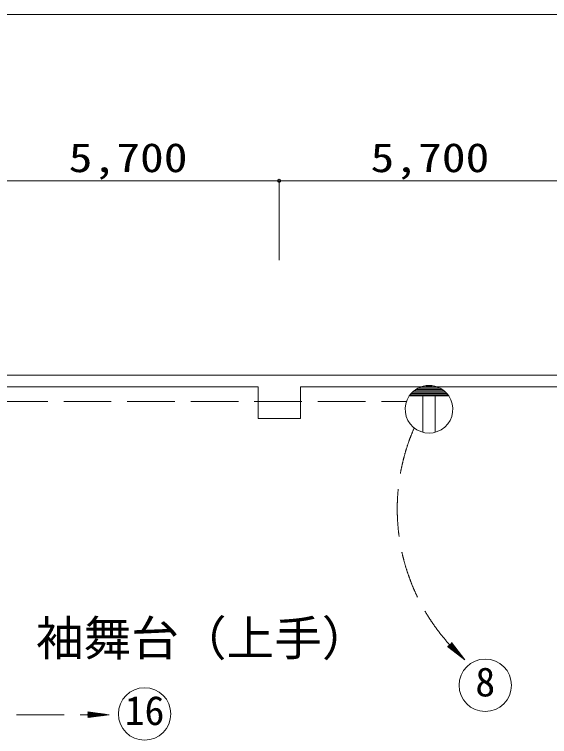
# Model space of a CAD drawing. Units: millimetres, scale not verified. Extents: x -46320 to 37680, y -29109 to 29691.
# Drawn here: x -30007 to -19901, y 16043 to 29691 of the extents above; entities that cross this region are included whole.
import ezdxf
from ezdxf.enums import TextEntityAlignment as Align

# ---------------------------------------------------------------- set-up
doc = ezdxf.new("R2010")
doc.units = ezdxf.units.MM
doc.header["$LTSCALE"] = 300
doc.linetypes.add('CHAIN1', pattern=[8, 5, -1, 1, -1])
doc.linetypes.add('DASHED3', pattern=[4, 3, -1])
for name, color, linetype, lineweight in [('1-0_121', 7, 'Continuous', 9), ('1-1_122', 4, 'Continuous', 9), ('8-1', 7, 'Continuous', 9), ('8-2', 7, 'Continuous', 9), ('F-0', 7, 'Continuous', 9)]:
    doc.layers.add(name, color=color, linetype=linetype, lineweight=lineweight)
doc.layers.add('1-A', color=7, linetype='Continuous')
doc.styles.add('HG創英角ｺﾞｼｯｸUB', font='')
doc.styles.add('ＭＳ ゴシック', font='')
doc.styles.get('HG創英角ｺﾞｼｯｸUB').set_extended_font_data('HG創英角ｺﾞｼｯｸUB')
doc.styles.get('ＭＳ ゴシック').set_extended_font_data('MS Gothic')

msp = doc.modelspace()

# ---------------------------------------------------------------- linework, layer by layer
at = {"layer": '1-0_121'}
for p, q in [((-36807, 22875.4), (-10362, 22875.4)), ((-30307, 22655.4), (-25407, 22655.4)), ((-25407, 22055.4), (-25407, 22655.4)), ((-24607, 22655.4), (-19707, 22655.4))]:
    msp.add_line(p, q, dxfattribs=at)
msp.add_lwpolyline([(-25407, 22055.4), (-24607, 22055.4), (-24607, 22655.4)], dxfattribs=at)
at = {"layer": '1-1_122', "linetype": 'CHAIN1'}
msp.add_line((-25007.4, 26545.4), (-25007.4, 24870.1), dxfattribs=at)
at = {"layer": '1-1_122'}
msp.add_lwpolyline([(-36396.5, 26545.4), (-30707.4, 26545.4), (-25007.4, 26545.4), (-19307.4, 26545.4), (-12307.4, 26545.4), (-6307.4, 26545.4), (-307.4, 26545.4)], dxfattribs=at)
msp.add_circle((-25007.4, 26545.4), 30, dxfattribs=at)
at = {"layer": '8-1'}
for p, q in [((-22238.5, 22674.2), (-22116.3, 22674.2)), ((-22512.8, 22528.3), (-21842, 22528.3)), ((-22489.4, 22552.6), (-21865.4, 22552.6)), ((-22462, 22576.9), (-21892.8, 22576.9)), ((-22429.3, 22601.2), (-21925.5, 22601.2)), ((-22388.9, 22625.6), (-21965.9, 22625.6)), ((-22335, 22649.9), (-22019.9, 22649.9)), ((-22550.7, 22479.7), (-21804.1, 22479.7)), ((-22533.1, 22504), (-21821.7, 22504)), ((-22294.6, 22479.7), (-22294.6, 21793.9)), ((-22060.2, 22479.7), (-22060.2, 21793.9))]:
    msp.add_line(p, q, dxfattribs=at)
for start, end in [(33.95448, 146.0455), (33.95448, 146.0455), (146.0455, 33.95448)]:
    msp.add_arc((-22177.4, 22228.4), 450, start, end, dxfattribs=at)
at = {"layer": '8-2', "linetype": 'DASHED3'}
for p, q in [((-32677.2, 22376.4), (-22602.4, 22376.4)), ((-34767, 16455.4), (-28215.5, 16455.4))]:
    msp.add_line(p, q, dxfattribs=at)
at = {"layer": '8-2'}
for p, q in [((-21501.6, 17494.8), (-21826.7, 17744.3)), ((-21697, 17749.5), (-21821.5, 17749.5)), ((-21706.2, 17761.5), (-21809.5, 17761.5)), ((-21715.4, 17773.5), (-21797.5, 17773.5)), ((-21724.6, 17785.5), (-21785.5, 17785.5)), ((-21733.8, 17797.5), (-21773.5, 17797.5)), ((-21743, 17809.5), (-21761.5, 17809.5)), ((-21501.6, 17494.8), (-21751, 17819.9)), ((-21687.8, 17737.5), (-21817.8, 17737.5)), ((-21678.6, 17725.5), (-21802.1, 17725.5)), ((-21669.3, 17713.5), (-21786.5, 17713.5)), ((-21660.1, 17701.5), (-21770.9, 17701.5)), ((-21650.9, 17689.5), (-21755.2, 17689.5)), ((-21641.7, 17677.5), (-21739.6, 17677.5)), ((-21632.5, 17665.5), (-21723.9, 17665.5)), ((-21623.3, 17653.5), (-21708.3, 17653.5)), ((-21614.1, 17641.5), (-21692.7, 17641.5)), ((-21604.9, 17629.5), (-21677, 17629.5)), ((-21595.7, 17617.5), (-21661.4, 17617.5)), ((-21586.5, 17605.5), (-21645.7, 17605.5)), ((-21577.3, 17593.5), (-21630.1, 17593.5)), ((-21568.1, 17581.5), (-21614.5, 17581.5)), ((-21558.8, 17569.5), (-21598.8, 17569.5)), ((-21549.6, 17557.5), (-21583.2, 17557.5)), ((-21540.4, 17545.5), (-21567.6, 17545.5)), ((-21531.2, 17533.5), (-21551.9, 17533.5)), ((-21522, 17521.5), (-21536.3, 17521.5)), ((-28215.5, 16455.4), (-28621.7, 16508.9)), ((-28608.6, 16507.2), (-28621.7, 16494.2)), ((-28593.6, 16505.2), (-28621.7, 16477.2)), ((-28578.6, 16503.3), (-28621.7, 16460.2)), ((-28563.6, 16501.3), (-28621.7, 16443.2)), ((-28548.7, 16499.3), (-28621.7, 16426.3)), ((-28533.7, 16497.3), (-28621.7, 16409.3)), ((-28215.5, 16455.4), (-28621.7, 16402)), ((-28518.7, 16495.4), (-28610.6, 16403.4)), ((-28503.7, 16493.4), (-28591, 16406)), ((-28488.7, 16491.4), (-28571.5, 16408.6)), ((-28473.7, 16489.4), (-28552, 16411.1)), ((-28458.7, 16487.5), (-28532.4, 16413.7)), ((-28443.7, 16485.5), (-28512.9, 16416.3)), ((-28428.7, 16483.5), (-28493.3, 16418.9)), ((-28413.7, 16481.5), (-28473.8, 16421.4)), ((-28398.7, 16479.6), (-28454.2, 16424)), ((-28383.7, 16477.6), (-28434.7, 16426.6)), ((-28368.7, 16475.6), (-28415.2, 16429.2)), ((-28353.7, 16473.6), (-28395.6, 16431.7)), ((-28338.7, 16471.7), (-28376.1, 16434.3)), ((-28323.7, 16469.7), (-28356.5, 16436.9)), ((-28308.7, 16467.7), (-28337, 16439.4)), ((-28293.7, 16465.7), (-28317.4, 16442)), ((-28278.7, 16463.8), (-28297.9, 16444.6)), ((-28263.7, 16461.8), (-28278.4, 16447.2)), ((-28248.7, 16459.8), (-28258.8, 16449.7))]:
    msp.add_line(p, q, dxfattribs=at)
for centre in [(-21114.8, 17011.6), (-27548.6, 16470.2)]:
    msp.add_circle(centre, 495, dxfattribs=at)
at = {"layer": '8-2', "linetype": 'DASHED3'}
msp.add_arc((-18957.1, 20344.5), 3820.3, 156.36893, 228.23789, dxfattribs=at)
at = {"layer": 'F-0'}
msp.add_lwpolyline([(37680.5, 29690.8), (-46319.5, 29690.8), (-46319.5, -29109.2)], dxfattribs=at)

# ---------------------------------------------------------------- texts
at = {"layer": '1-1_122', "style": 'ＭＳ ゴシック', "width": 1.2}
for p in [(-28982.4, 26545.4), (-23282.4, 26545.4)]:
    msp.add_text('5,700', height=549.9, dxfattribs=at).set_placement(p, align=Align.BOTTOM_LEFT)
at = {"layer": '1-A', "style": 'HG創英角ｺﾞｼｯｸUB'}
msp.add_text('袖舞台（上手）', height=659.8, dxfattribs=at).set_placement((-29601.5, 17374.5), align=Align.BOTTOM_LEFT)
at = {"layer": '8-2', "style": 'ＭＳ ゴシック'}
for s, p in [('8', (-21302.3, 16636.6)), ('16', (-27923.6, 16095.2))]:
    msp.add_text(s, height=549.9, dxfattribs=at).set_placement(p, align=Align.BOTTOM_LEFT)

doc.saveas('drawing.dxf')
